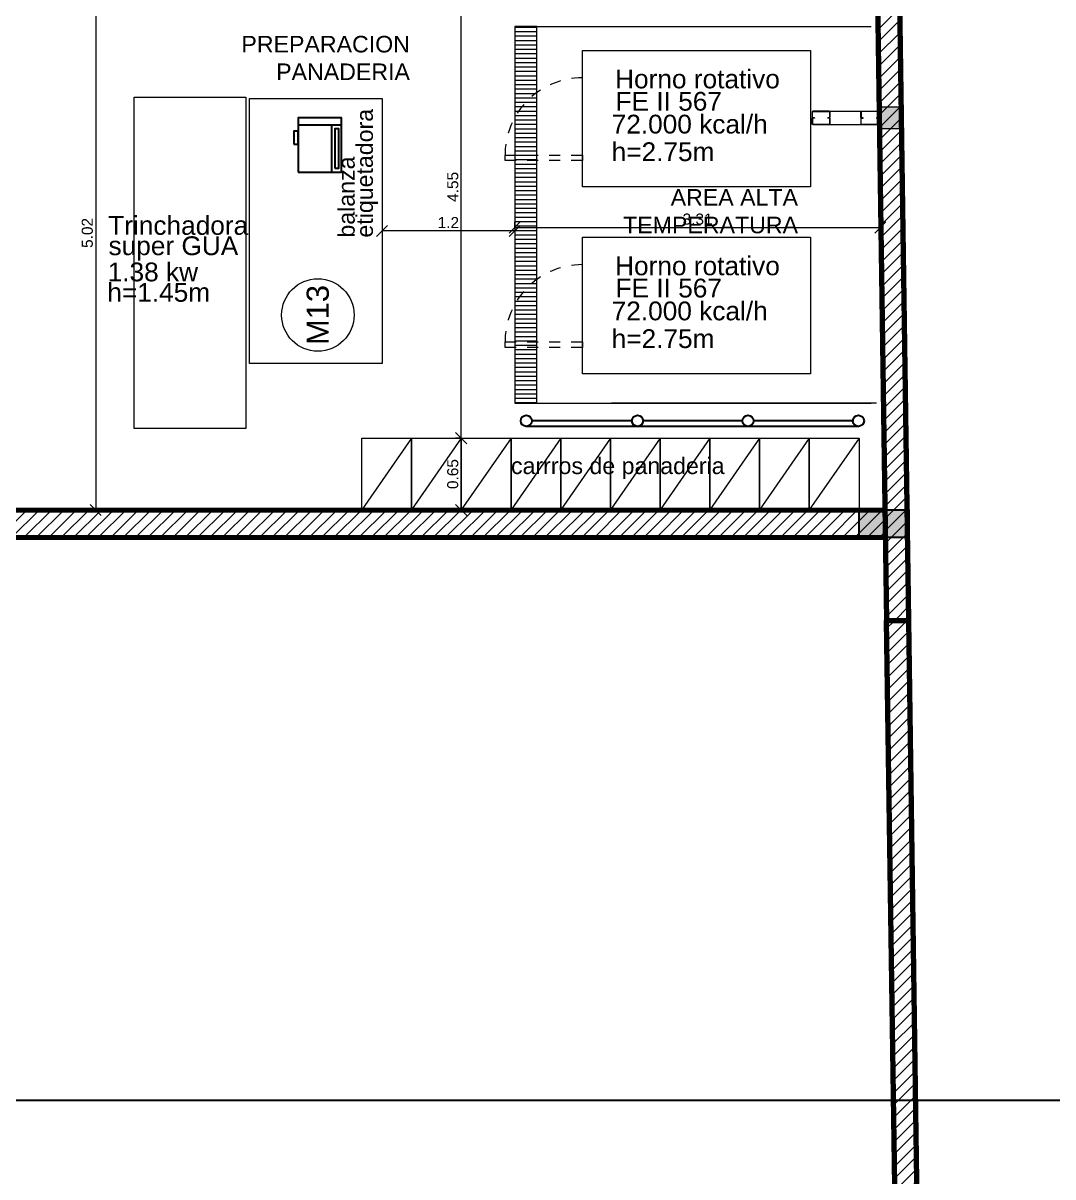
# Model space of a CAD drawing. Header units: inches. Extents: x 2 to 337, y 2 to 182.
# Drawn here: x 287.9 to 297.22, y 43.47 to 53.91 of the extents above; entities that cross this region are included whole.
import ezdxf

# ---------------------------------------------------------------- set-up
doc = ezdxf.new("R2010")
doc.units = ezdxf.units.IN
doc.header["$MEASUREMENT"] = 0
doc.linetypes.add('ACAD_ISO10W100', pattern=[18, 12, -3, 0, -3])
doc.linetypes.add('DASHED2', pattern=[9.525, 6.35, -3.175])
for name, color, linetype, lineweight in [('0-EQUIPAMIENTO-LAB', 6, 'Continuous', 13), ('0-LINEA PISO', 9, 'Continuous', 5), ('01 eje', 30, 'ACAD_ISO10W100', 9), ('ARQ-REJILLAS', 4, 'Continuous', 5), ('COMESTIBLES0-EQUIP-TXT', 3, 'Continuous', 9), ('EQUIPAMIENTO', 111, 'Continuous', 13), ('HATCH HORMIGON', 100, 'Continuous', 13), ('L COTAS', 1, 'Continuous', 9), ('L EQUIP', 6, 'Continuous', 9), ('l muro', 5, 'Continuous', 80), ('LAVADO MU', 10, 'Continuous', 5), ('smr acero', 170, 'Continuous', 15)]:
    doc.layers.add(name, color=color, linetype=linetype, lineweight=lineweight)
for name, color, linetype in [('01-COTAS ESTRUCTURA', 9, 'Continuous'), ('DEF-GUARDARIEL', 1, 'Continuous'), ('JU-PLANTA(XREF)$0$COMESTIBLES0-EQUIP-TXT', 3, 'Continuous'), ('JU-PLANTA(XREF)$0$TRASTIENDAS-EQUIPAMIENTO', 6, 'Continuous'), ('l olumnas', 140, 'Continuous')]:
    doc.layers.add(name, color=color, linetype=linetype)
doc.styles.add('3mm para 1.100', font='ARIAL.TTF')
doc.styles.add('ARIAL', font='ARIAL.TTF')
doc.styles.add('JU-PLANTA(XREF)$0$ARIAL', font='ARIAL.TTF')
doc.styles.add('STYLE10', font='ARIAL.TTF', dxfattribs={"height": 0.17})
doc.dimstyles.new('cotas 1.50', dxfattribs={"dimscale": 0.5, "dimtxt": 0.2, "dimasz": 0.2, "dimexe": 0.1, "dimexo": 0, "dimgap": 0.05, "dimtad": 1, "dimdsep": 46, "dimtxsty": 'ARIAL', "dimblk": 'OBLIQUE', "dimcen": 0.09, "dimclrd": 256, "dimclre": 256, "dimclrt": 256, "dimadec": 0, "dimazin": 2, "dimtfac": 1, "dimtofl": 0, "dimtmove": 2, "dimatfit": 3, "dimfxl": 0, "dimtolj": 1, "dimtzin": 0, "dimlwd": -1, "dimlwe": -1, "dimarcsym": 0})
pattern_1 = [(45, (-3196.89822, -701.39074), (-0.0561266008, 0.0561266008), [])]

# ---------------------------------------------------------------- blocks, each defined once
blk = doc.blocks.new('terreno1')
at = {"layer": '01 eje', "ltscale": 0.05}
blk.add_line((2904.08, 736.346), (2902.361, 855.185), dxfattribs=at)
blk = doc.blocks.new('_Oblique')
at = {"color": 0, "linetype": 'ByBlock', "lineweight": -2}
blk.add_line((-0.5, -0.5), (0.5, 0.5), dxfattribs=at)
blk = doc.blocks.new('*D570')
at = {"layer": 'Defpoints', "color": 0}
for p in [(295.662, 52.126), (292.352, 52.062), (295.662, 52.062)]:
    blk.add_point(p, dxfattribs=at)
at = {"layer": 'L COTAS'}
for p, q in [((295.662, 52.126), (295.662, 52.012)), ((292.352, 52.062), (292.352, 52.112)), ((292.352, 52.062), (295.662, 52.062))]:
    blk.add_line(p, q, dxfattribs=at)
at = {"layer": 'L COTAS', "xscale": 0.1, "yscale": 0.1, "zscale": 0.1, "rotation": 180}
blk.add_blockref('_Oblique', (292.352, 52.062), dxfattribs=at)
at = {"layer": 'L COTAS', "xscale": 0.1, "yscale": 0.1, "zscale": 0.1}
blk.add_blockref('_Oblique', (295.662, 52.062), dxfattribs=at)
at = {"layer": 'L COTAS', "insert": (294.007, 52.138), "char_height": 0.1, "attachment_point": 5, "style": 'ARIAL'}
blk.add_mtext('\\A1;3.31', dxfattribs=at)
blk = doc.blocks.new('*D615')
at = {"layer": 'Defpoints', "color": 0}
for p in [(291.151, 52.062), (291.151, 52.031), (292.352, 52.062)]:
    blk.add_point(p, dxfattribs=at)
at = {"layer": 'L COTAS'}
for p, q in [((291.151, 52.062), (291.151, 51.981)), ((292.352, 52.031), (291.151, 52.031)), ((292.352, 52.062), (292.352, 51.981))]:
    blk.add_line(p, q, dxfattribs=at)
at = {"layer": 'L COTAS', "xscale": 0.1, "yscale": 0.1, "zscale": 0.1, "rotation": 180}
blk.add_blockref('_Oblique', (291.151, 52.031), dxfattribs=at)
at = {"layer": 'L COTAS', "xscale": 0.1, "yscale": 0.1, "zscale": 0.1}
blk.add_blockref('_Oblique', (292.352, 52.031), dxfattribs=at)
at = {"layer": 'L COTAS', "insert": (291.751, 52.107), "char_height": 0.1, "attachment_point": 5, "style": 'ARIAL'}
blk.add_mtext('\\A1;1.2', dxfattribs=at)
blk = doc.blocks.new('*D616')
at = {"layer": 'Defpoints', "color": 0}
for p in [(288.238, 54.522), (288.238, 49.504), (288.559, 49.504)]:
    blk.add_point(p, dxfattribs=at)
at = {"layer": 'L COTAS'}
for p, q in [((288.238, 54.522), (288.609, 54.522)), ((288.559, 54.522), (288.559, 49.504)), ((288.238, 49.504), (288.609, 49.504))]:
    blk.add_line(p, q, dxfattribs=at)
at = {"layer": 'L COTAS', "xscale": 0.1, "yscale": 0.1, "zscale": 0.1}
for p, rotation in [((288.559, 54.522), 90), ((288.559, 49.504), 270)]:
    blk.add_blockref('_Oblique', p, dxfattribs=dict(at, rotation=rotation))
at = {"layer": 'L COTAS', "insert": (288.483, 52.013), "char_height": 0.1, "attachment_point": 5, "rotation": 90, "style": 'ARIAL'}
blk.add_mtext('\\A1;5.02', dxfattribs=at)
blk = doc.blocks.new('base1')
at = {"layer": 'smr acero'}
h = blk.add_hatch(color=256, dxfattribs=at)
h.dxf.hatch_style = 1
h.paths.add_polyline_path([(4862.665, 1040.797), (4862.665, 1040.597), (4862.465, 1040.597), (4862.465, 1040.797)])
for p, q in [((4863.111, 1040.757), (4862.809, 1040.757)), ((4863.111, 1040.637), (4862.809, 1040.637))]:
    blk.add_line(p, q, dxfattribs=at)
blk.add_lwpolyline([(4862.465, 1040.597), (4862.665, 1040.597), (4862.665, 1040.797), (4862.465, 1040.797)], close=True, dxfattribs=at)
for points in [[(4862.819, 1040.757), (4862.671, 1040.757, 0.414214), (4862.665, 1040.751), (4862.665, 1040.703, 0.414214), (4862.671, 1040.697), (4862.685, 1040.697), (4862.685, 1040.699), (4862.673, 1040.699, -0.414214), (4862.667, 1040.705), (4862.667, 1040.749, -0.414214), (4862.673, 1040.755), (4862.817, 1040.755, -0.414214), (4862.823, 1040.749), (4862.823, 1040.705, -0.414214), (4862.817, 1040.699), (4862.805, 1040.699), (4862.805, 1040.697), (4862.819, 1040.697, 0.414214), (4862.825, 1040.703), (4862.825, 1040.751, 0.414214)], [(4862.819, 1040.637), (4862.671, 1040.637, -0.414214), (4862.665, 1040.643), (4862.665, 1040.691, -0.414214), (4862.671, 1040.697), (4862.685, 1040.697), (4862.685, 1040.695), (4862.673, 1040.695, 0.414214), (4862.667, 1040.689), (4862.667, 1040.645, 0.414214), (4862.673, 1040.639), (4862.817, 1040.639, 0.414214), (4862.823, 1040.645), (4862.823, 1040.689, 0.414214), (4862.817, 1040.695), (4862.805, 1040.695), (4862.805, 1040.697), (4862.819, 1040.697, -0.414214), (4862.825, 1040.691), (4862.825, 1040.643, -0.414214)], [(4863.111, 1040.757), (4863.259, 1040.757, -0.414214), (4863.265, 1040.751), (4863.265, 1040.703, -0.414214), (4863.259, 1040.697), (4863.245, 1040.697), (4863.245, 1040.699), (4863.257, 1040.699, 0.414214), (4863.263, 1040.705), (4863.263, 1040.749, 0.414214), (4863.257, 1040.755), (4863.113, 1040.755, 0.414214), (4863.107, 1040.749), (4863.107, 1040.705, 0.414214), (4863.113, 1040.699), (4863.125, 1040.699), (4863.125, 1040.697), (4863.111, 1040.697, -0.414214), (4863.105, 1040.703), (4863.105, 1040.751, -0.414214)], [(4863.111, 1040.637), (4863.259, 1040.637, 0.414214), (4863.265, 1040.643), (4863.265, 1040.691, 0.414214), (4863.259, 1040.697), (4863.245, 1040.697), (4863.245, 1040.695), (4863.257, 1040.695, -0.414214), (4863.263, 1040.689), (4863.263, 1040.645, -0.414214), (4863.257, 1040.639), (4863.113, 1040.639, -0.414214), (4863.107, 1040.645), (4863.107, 1040.689, -0.414214), (4863.113, 1040.695), (4863.125, 1040.695), (4863.125, 1040.697), (4863.111, 1040.697, 0.414214), (4863.105, 1040.691), (4863.105, 1040.643, 0.414214)]]:
    blk.add_lwpolyline(points, format="xyb", close=True, dxfattribs=at)
blk = doc.blocks.new('JU-PLANTA(XREF)$0$LJ-PLANTA BASE(XREF)$0$SE-COME$0$LR-COME$0$B26')
for p, q in [((-0.182, -0.394), (-0.182, 0)), ((-0.182, -0.092), (0.245, -0.092))]:
    blk.add_line(p, q)
for points in [[(0.245, -0.394), (0.245, 0), (-0.245, 0), (-0.245, -0.394)], [(0.21, -0.063), (0.21, -0.025), (-0.146, -0.025), (-0.146, -0.063)], [(-0.008, -0.434), (-0.008, -0.394), (-0.125, -0.394), (-0.125, -0.434)]]:
    blk.add_lwpolyline(points, close=True)
blk = doc.blocks.new('*D654')
at = {"layer": 'Defpoints', "color": 0}
for p in [(291.867, 50.155), (291.868, 50.155), (291.868, 49.505)]:
    blk.add_point(p, dxfattribs=at)
at = {"layer": 'L COTAS'}
for p, q in [((291.868, 50.155), (291.817, 50.155)), ((291.867, 49.505), (291.867, 50.155)), ((291.868, 49.505), (291.817, 49.505))]:
    blk.add_line(p, q, dxfattribs=at)
at = {"layer": 'L COTAS', "xscale": 0.1, "yscale": 0.1, "zscale": 0.1}
for p, rotation in [((291.867, 50.155), 90), ((291.867, 49.505), 270)]:
    blk.add_blockref('_Oblique', p, dxfattribs=dict(at, rotation=rotation))
at = {"layer": 'L COTAS', "insert": (291.791, 49.83), "char_height": 0.1, "attachment_point": 5, "rotation": 90, "style": 'ARIAL'}
blk.add_mtext('\\A1;0.65', dxfattribs=at)
blk = doc.blocks.new('*D655')
at = {"layer": 'Defpoints', "color": 0}
for p in [(291.867, 54.704), (291.867, 54.704), (291.868, 50.155)]:
    blk.add_point(p, dxfattribs=at)
at = {"layer": 'L COTAS'}
for p, q in [((291.867, 54.704), (291.817, 54.704)), ((291.867, 50.155), (291.867, 54.704)), ((291.868, 50.155), (291.817, 50.155))]:
    blk.add_line(p, q, dxfattribs=at)
at = {"layer": 'L COTAS', "xscale": 0.1, "yscale": 0.1, "zscale": 0.1}
for p, rotation in [((291.867, 54.704), 90), ((291.867, 50.155), 270)]:
    blk.add_blockref('_Oblique', p, dxfattribs=dict(at, rotation=rotation))
at = {"layer": 'L COTAS', "insert": (291.791, 52.43), "char_height": 0.1, "attachment_point": 5, "rotation": 90, "style": 'ARIAL'}
blk.add_mtext('\\A1;4.55', dxfattribs=at)

msp = doc.modelspace()

# ---------------------------------------------------------------- hatches: boundary and pattern name
at = {"layer": 'ARQ-REJILLAS'}
h = msp.add_hatch(dxfattribs=at)
h.set_pattern_fill('_USER', color=256, scale=0.04, angle=540, style=0, pattern_type=0)
h.set_pattern_definition([(180, (-3109.946583, -700.52349), (-1e-17, -0.04), [])])
h.paths.add_polyline_path([(292.352, 53.881), (292.352, 50.472), (292.552, 50.472), (292.552, 53.881)])
at = {"layer": 'HATCH HORMIGON'}
h = msp.add_hatch(color=256, dxfattribs=at)
h.dxf.hatch_style = 1
h.paths.add_polyline_path([(295.918, 49.504), (295.918, 49.254), (295.468, 49.254), (295.468, 49.504)])
at = {"layer": 'LAVADO MU'}
h = msp.add_hatch(dxfattribs=at)
h.set_pattern_fill('ANSI31', color=256, scale=0.025)
h.set_pattern_definition(pattern_1)
h.paths.add_polyline_path([(295.088, 92.002), (295.288, 92.002), (294.851, 122.252), (294.651, 122.252)])
h.paths.add_polyline_path([(295.322, 89.602), (295.123, 89.602), (295.717, 48.505), (295.916, 48.505), (295.916, 48.505)])
h = msp.add_hatch(dxfattribs=at)
h.set_pattern_fill('ANSI31', color=256, scale=0.025)
h.set_pattern_definition([(45, (-3196.89822, -700.39074), (-0.0561266008, 0.0561266008), [])])
h.paths.add_polyline_path([(295.717, 49.505), (280.33, 49.504), (280.33, 49.254), (295.721, 49.255)])
h = msp.add_hatch(dxfattribs=at)
h.set_pattern_fill('ANSI31', color=256, scale=0.025)
h.set_pattern_definition(pattern_1)
h.paths.add_polyline_path([(295.916, 48.505), (295.717, 48.505), (295.812, 41.952), (296.011, 41.955)])
at = {"layer": 'smr acero'}
h = msp.add_hatch(color=256, dxfattribs=at)
h.dxf.hatch_style = 1
h.paths.add_polyline_path([(295.918, 49.504), (295.918, 49.254), (295.468, 49.254), (295.468, 49.504)])

# ---------------------------------------------------------------- linework, layer by layer
msp.add_lwpolyline([(238.092, 70.152), (315.602, 70.152), (315.602, 44.159), (238.092, 44.159)], close=True)
at = {"layer": '0-EQUIPAMIENTO-LAB'}
for p, q in [((291.418, 50.155), (290.968, 49.505)), ((291.868, 50.155), (291.418, 49.505)), ((292.318, 50.155), (291.868, 49.505)), ((292.768, 50.155), (292.318, 49.505)), ((293.218, 50.155), (292.768, 49.505)), ((293.668, 50.155), (293.218, 49.505)), ((294.118, 50.155), (293.668, 49.505)), ((294.568, 50.155), (294.118, 49.505)), ((295.018, 50.155), (294.568, 49.505)), ((295.468, 50.155), (295.018, 49.505))]:
    msp.add_line(p, q, dxfattribs=at)
for points in [[(291.151, 53.231), (291.151, 50.831), (289.951, 50.831), (289.951, 53.231)], [(290.968, 50.155), (291.418, 50.155), (291.418, 49.505), (290.968, 49.505)], [(291.418, 50.155), (291.868, 50.155), (291.868, 49.505), (291.418, 49.505)], [(291.868, 50.155), (292.318, 50.155), (292.318, 49.505), (291.868, 49.505)], [(292.318, 50.155), (292.768, 50.155), (292.768, 49.505), (292.318, 49.505)], [(292.768, 50.155), (293.218, 50.155), (293.218, 49.505), (292.768, 49.505)], [(293.218, 50.155), (293.668, 50.155), (293.668, 49.505), (293.218, 49.505)], [(293.668, 50.155), (294.118, 50.155), (294.118, 49.505), (293.668, 49.505)], [(294.118, 50.155), (294.568, 50.155), (294.568, 49.505), (294.118, 49.505)], [(294.568, 50.155), (295.018, 50.155), (295.018, 49.505), (294.568, 49.505)], [(295.018, 50.155), (295.468, 50.155), (295.468, 49.505), (295.018, 49.505)]]:
    msp.add_lwpolyline(points, close=True, dxfattribs=at)
at = {"layer": '0-LINEA PISO'}
for p, q in [((292.552, 53.881), (295.578, 53.881)), ((292.552, 50.472), (295.578, 50.472))]:
    msp.add_line(p, q, dxfattribs=at)
at = {"layer": 'ARQ-REJILLAS'}
msp.add_lwpolyline([(292.352, 53.881), (292.352, 50.472), (292.552, 50.472), (292.552, 53.881)], close=True, dxfattribs=at)
at = {"layer": 'DEF-GUARDARIEL'}
for p, q in [((295.463, 50.262), (292.456, 50.262)), ((293.413, 50.312), (292.509, 50.312)), ((294.42, 50.312), (293.516, 50.312)), ((295.42, 50.312), (294.516, 50.312))]:
    msp.add_line(p, q, dxfattribs=at)
for centre in [(292.456, 50.312), (293.463, 50.312), (294.463, 50.312), (295.463, 50.312)]:
    msp.add_circle(centre, 0.0504, dxfattribs=at)
at = {"layer": 'EQUIPAMIENTO', "color": 120}
msp.add_line((295.627, 50.472), (293.227, 50.472), dxfattribs=at)
for points in [[(292.964, 53.666), (295.029, 53.666), (295.029, 52.43), (292.964, 52.43), (292.964, 53.666)], [(288.907, 50.242), (288.907, 53.242), (289.917, 53.242), (289.917, 50.242), (288.907, 50.242)], [(292.964, 51.975), (295.029, 51.975), (295.029, 50.739), (292.964, 50.739), (292.964, 51.975)]]:
    msp.add_lwpolyline(points, dxfattribs=at)
at = {"layer": 'EQUIPAMIENTO', "color": 120, "linetype": 'DASHED2', "ltscale": 0.0125}
for points in [[(292.264, 52.718), (292.964, 52.718), (292.964, 52.668), (292.264, 52.668), (292.264, 52.718)], [(292.264, 51.026), (292.964, 51.026), (292.964, 50.976), (292.264, 50.976), (292.264, 51.026)]]:
    msp.add_lwpolyline(points, dxfattribs=at)
for centre in [(292.964, 52.718), (292.964, 51.026)]:
    msp.add_arc(centre, 0.7, 90, 184.096, dxfattribs=at)
at = {"layer": 'L EQUIP'}
msp.add_circle((290.57, 51.27), 0.328, dxfattribs=at)
at = {"layer": 'l muro'}
for points in [[(295.918, 48.505), (295.323, 89.602), (295.123, 89.602), (295.717, 48.505)], [(280.33, 49.504), (295.716, 49.505)], [(295.719, 49.255), (280.33, 49.254)]]:
    msp.add_lwpolyline(points, dxfattribs=at)
msp.add_lwpolyline([(295.717, 48.505), (295.916, 48.505), (296.011, 41.955), (295.812, 41.952)], close=True, dxfattribs=at)
at = {"layer": 'l olumnas'}
msp.add_lwpolyline([(295.918, 49.505), (295.918, 49.255), (295.468, 49.255), (295.468, 49.505)], close=True, dxfattribs=at)

# ---------------------------------------------------------------- block references
at = {"layer": '01-COTAS ESTRUCTURA', "xscale": -1}
msp.add_blockref('base1', (5158.31, -987.643), dxfattribs=at)
at = {"layer": 'JU-PLANTA(XREF)$0$TRASTIENDAS-EQUIPAMIENTO', "extrusion": (0, 0, -1), "xscale": -1, "zscale": -0.9999999999999998, "rotation": 89.99831583911916}
msp.add_blockref('JU-PLANTA(XREF)$0$LJ-PLANTA BASE(XREF)$0$SE-COME$0$LR-COME$0$B26', (-290.785, 52.809), dxfattribs=at)
at = {"layer": 'l muro'}
msp.add_blockref('terreno1', (-2607.968, -701.391), dxfattribs=at)

# ---------------------------------------------------------------- texts
at = {"layer": 'COMESTIBLES0-EQUIP-TXT', "style": 'ARIAL'}
msp.add_text('carrros de panaderia', height=0.15, dxfattribs=at).set_placement((292.318, 49.83))
at = {"layer": 'COMESTIBLES0-EQUIP-TXT', "char_height": 0.15, "width": 2.11563, "attachment_point": 3, "style": 'ARIAL'}
for s, insert in [('PREPARACION PANADERIA', (291.403, 53.797)), ('AREA ALTA TEMPERATURA', (294.916, 52.41))]:
    msp.add_mtext(s, dxfattribs=dict(at, insert=insert))
at = {"layer": 'EQUIPAMIENTO', "color": 120, "style": 'STYLE10'}
for s, p in [('Horno rotativo', (293.26, 53.322)), ('FE II 567', (293.264, 53.12)), ('72.000 kcal/h', (293.229, 52.913)), ('h=2.75m', (293.229, 52.663)), ('Trinchadora', (288.672, 51.996)), ('super GUA', (288.675, 51.812)), ('Horno rotativo', (293.26, 51.63)), ('1.38 kw', (288.667, 51.575)), ('FE II 567', (293.264, 51.429)), ('h=1.45m', (288.664, 51.39)), ('72.000 kcal/h', (293.229, 51.222)), ('h=2.75m', (293.229, 50.971))]:
    msp.add_text(s, height=0.17, dxfattribs=at).set_placement(p)
at = {"layer": 'JU-PLANTA(XREF)$0$COMESTIBLES0-EQUIP-TXT', "style": 'JU-PLANTA(XREF)$0$ARIAL'}
for s, p in [('etiquetadora', (291.068, 51.971)), ('balanza', (290.903, 51.971))]:
    msp.add_text(s, height=0.15, rotation=90.0017, dxfattribs=at).set_placement(p)
at = {"layer": 'L EQUIP', "insert": (290.57, 51.27), "char_height": 0.2, "attachment_point": 5, "rotation": 89.9999, "style": '3mm para 1.100'}
msp.add_mtext('M13', dxfattribs=at)

# ---------------------------------------------------------------- dimensions: what is measured, and where the dimension line sits
at = {"layer": 'L COTAS'}
for base, p1, p2, picture, middle in [((291.867, 54.704), (291.868, 50.155), (291.867, 54.704), '*D655', (291.791, 52.43)), ((288.559, 49.504), (288.238, 54.522), (288.238, 49.504), '*D616', (288.483, 52.013)), ((291.867, 50.155), (291.868, 49.505), (291.868, 50.155), '*D654', (291.791, 49.83))]:
    dim = msp.add_linear_dim(base=base, p1=p1, p2=p2, angle=90, dimstyle='cotas 1.50', dxfattribs=at)
    dim.commit()
    dim.dimension.update_dxf_attribs({"geometry": picture, "text_midpoint": middle})
for base, p2, picture, middle in [((291.151, 52.031), (291.151, 52.062), '*D615', (291.751, 52.107)), ((295.662, 52.062), (295.662, 52.126), '*D570', (294.007, 52.138))]:
    dim = msp.add_linear_dim(base=base, p1=(292.352, 52.062), p2=p2, dimstyle='cotas 1.50', dxfattribs=at)
    dim.commit()
    dim.dimension.update_dxf_attribs({"geometry": picture, "text_midpoint": middle})

doc.saveas('drawing.dxf')
